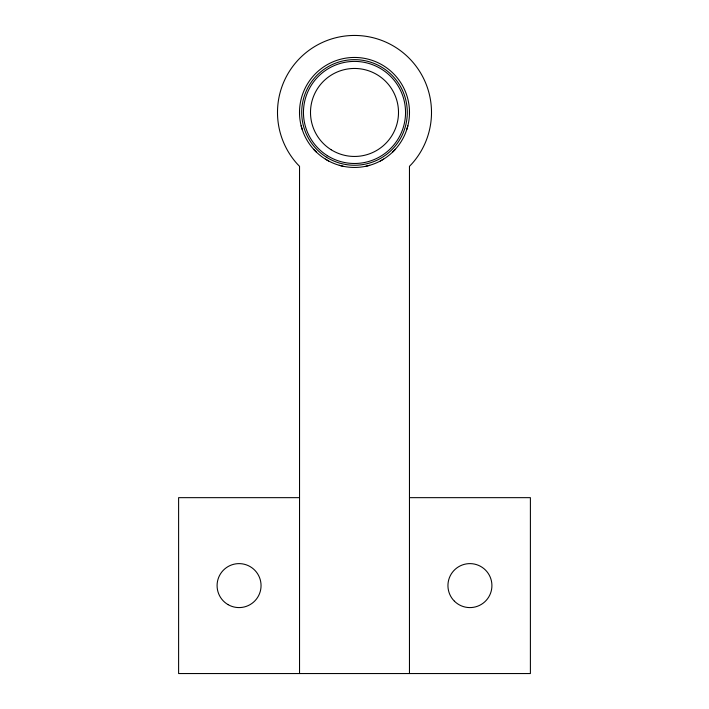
<?xml version="1.0" encoding="UTF-8"?>
<svg xmlns="http://www.w3.org/2000/svg" width="709" height="709" viewBox="0 0 709 709"><rect width="100%" height="100%" fill="white"/><g stroke="black" fill="none" stroke-linecap="round" stroke-linejoin="round"><path stroke-width="1.06" d="M406.806 129.446L407.87 125.759M392.706 152.018L395.374 149.253M380.325 161.014L383.649 159.091M365.933 166.252L369.664 165.321M299.535 497.656L178.606 497.656L178.606 673.55L530.394 673.55L530.394 497.656L409.465 497.656M339.336 165.321L343.067 166.252M325.351 159.091A55.001 55.001 0 0 0 409.465 114.371A55.001 55.001 0 0 0 328.675 63.89A55.001 55.001 0 0 0 325.351 159.091L328.675 161.014M313.626 149.253L316.294 152.018M301.13 125.759L302.194 129.446M409.465 110.533L409.465 114.371M409.465 673.55L409.465 166.314L411.725 163.974A76.997 76.997 0 0 0 407.985 57.057A76.997 76.997 0 0 0 301.015 57.057A76.997 76.997 0 0 0 297.275 163.974L299.535 166.314L299.535 673.55M299.535 110.533L299.535 114.371M454.38 601.152A21.988 21.988 0 0 0 491.169 591.297A21.988 21.988 0 0 0 464.244 564.364A21.988 21.988 0 0 0 454.38 601.152M228.076 604.644A21.988 21.988 0 0 0 261.054 585.599A21.988 21.988 0 0 0 228.076 566.562A21.988 21.988 0 0 0 228.076 604.644M331.183 149.767A44.002 44.002 0 0 0 398.476 113.989A44.002 44.002 0 0 0 333.842 73.603A44.002 44.002 0 0 0 331.183 149.767M327.452 155.732A51.039 51.039 0 0 0 405.513 114.229A51.039 51.039 0 0 0 330.536 67.382A51.039 51.039 0 0 0 327.452 155.732M326.521 157.23A52.803 52.803 0 0 0 407.267 114.291A52.803 52.803 0 0 0 329.712 65.831A52.803 52.803 0 0 0 326.521 157.23"/></g></svg>
